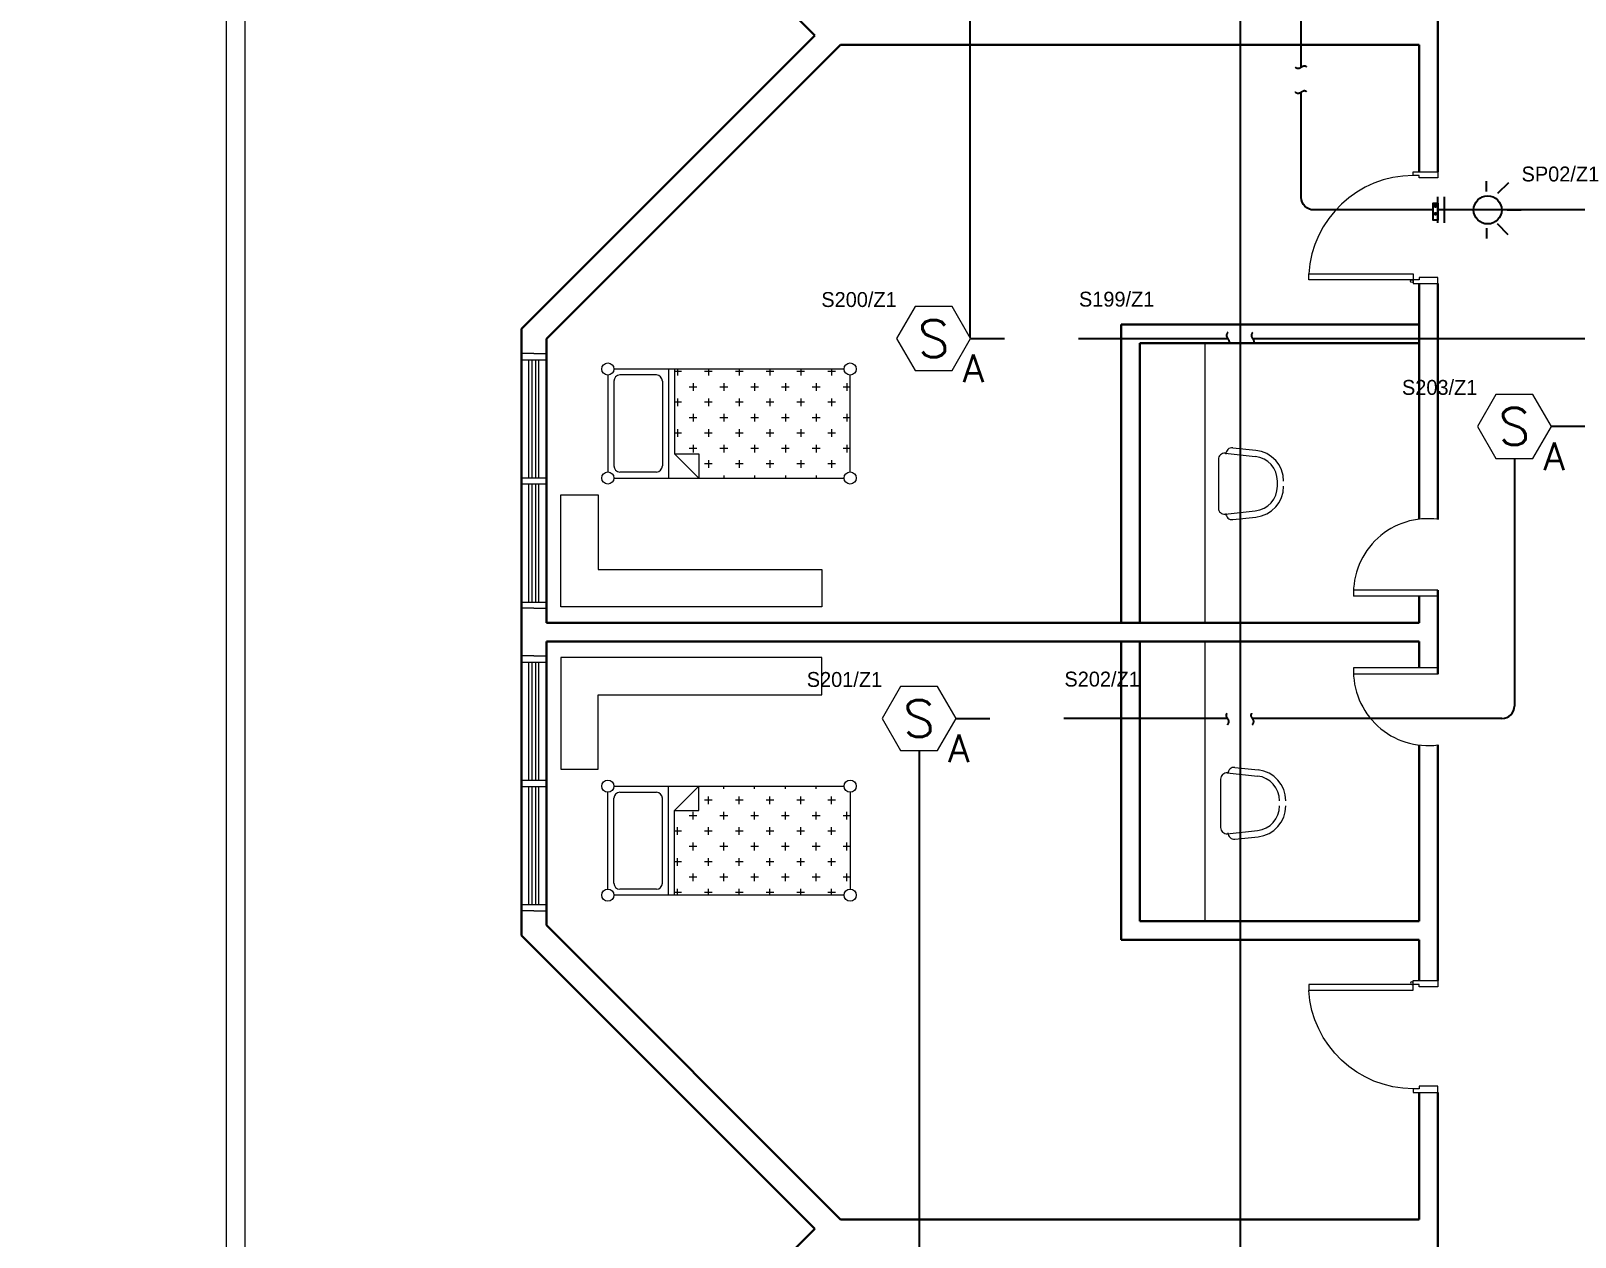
# Model space of a CAD drawing. Extents: x -59 to 582, y -1177 to 100.
# Drawn here: x 185.36 to 197.79, y -666.72 to -657.02 of the extents above; entities that cross this region are included whole.
import ezdxf
from ezdxf.enums import TextEntityAlignment as Align

# ---------------------------------------------------------------- set-up
doc = ezdxf.new("R2010")
doc.units = 0
doc.header["$LTSCALE"] = 0.15
doc.linetypes.add('HIDDEN', pattern=[0.375, 0.25, -0.125])
doc.layers.get('0').update_dxf_attribs({"color": 252})
for name, color, linetype in [('0 ARCH', 252, 'Continuous'), ('0 fire alarm', 252, 'Continuous'), ('0 sockets', 252, 'Continuous'), ('AUTOINCR', 7, 'Continuous'), ('FIRE_LOOP', 7, 'Continuous'), ('WIRING', 4, 'Continuous')]:
    doc.layers.add(name, color=color, linetype=linetype)
for name, color, linetype, lineweight in [('anal', 252, 'Continuous', 20), ('DOOR', 252, 'Continuous', 20), ('FUR', 252, 'Continuous', 9), ('sofa', 252, 'Continuous', 9), ('T-FIRE-B', 4, 'Continuous', 0), ('T-TEXT', 2, 'Continuous', 0), ('wall', 252, 'Continuous', 30)]:
    doc.layers.add(name, color=color, linetype=linetype, lineweight=lineweight)
doc.styles.add('ROMAND', font='ROMAND.SHX')
doc.styles.add('ROMANS', font='ROMANS.shx', dxfattribs={"width": 0.8})

# ---------------------------------------------------------------- blocks, each defined once
blk = doc.blocks.new('WQ')
h = blk.add_hatch(color=6)
h.dxf.hatch_style = 1
h.paths.add_polyline_path([(-126.091, 5), (-126.091, -169.521), (126.091, -169.521), (126.091, 5)])
h.paths.add_polyline_path([(121.091, 0), (121.091, -164.521), (-121.091, -164.521), (-121.091, 0)], flags=16)
at = {"layer": '0 sockets', "color": 3, "style": 'ROMAND'}
blk.add_attdef('ACCESS_CONTROL', (-48.663, 7.622), '', height=7.973, dxfattribs=at)
blk = doc.blocks.new('D90')
at = {"layer": 'DOOR'}
for points in [[(0.03, 0.2), (0.03, 1.04), (0.078, 1.04), (0.078, 0.2)], [(0.03, 0.2), (0, 0.2), (0, 0), (0.05, 0), (0.05, 0.15), (0.03, 0.15)], [(0.87, 0.2), (0.9, 0.2), (0.9, 0), (0.85, 0), (0.85, 0.15), (0.87, 0.15)]]:
    blk.add_lwpolyline(points, close=True, dxfattribs=at)
blk.add_circle((0.02, 0.21), 0.01, dxfattribs=at)
blk.add_arc((0.025, 0.197), 0.845, 0.2218, 86.3889, dxfattribs=at)
blk = doc.blocks.new('ARCH')
at = {"layer": 'anal'}
for p, q in [((5.325, 326.925), (5.325, 377.4)), ((5.475, 327.075), (5.475, 368.325)), ((7.8, 355.642), (7.7, 355.642)), ((7.7, 355.592), (7.9, 355.592)), ((7.76, 354.642), (7.76, 355.592)), ((7.785, 354.642), (7.785, 355.592)), ((7.8, 355.642), (7.9, 355.642)), ((7.8, 355.592), (7.9, 355.592)), ((7.815, 354.642), (7.815, 355.592)), ((7.84, 354.642), (7.84, 355.592)), ((7.7, 354.642), (7.9, 354.642)), ((7.7, 354.592), (7.9, 354.592)), ((7.76, 353.642), (7.76, 354.592)), ((7.785, 353.642), (7.785, 354.592)), ((7.815, 353.642), (7.815, 354.592)), ((7.84, 353.642), (7.84, 354.592)), ((7.9, 354.642), (7.9, 354.592)), ((7.7, 353.642), (7.9, 353.642)), ((7.8, 353.592), (7.7, 353.592)), ((7.8, 353.642), (7.9, 353.642)), ((7.8, 353.592), (7.9, 353.592)), ((7.8, 353.208), (7.7, 353.208)), ((7.8, 353.208), (7.9, 353.208)), ((7.7, 353.158), (7.9, 353.158)), ((7.76, 352.208), (7.76, 353.158)), ((7.785, 352.208), (7.785, 353.158)), ((7.8, 353.158), (7.9, 353.158)), ((7.815, 352.208), (7.815, 353.158)), ((7.84, 352.208), (7.84, 353.158)), ((7.7, 352.208), (7.9, 352.208)), ((7.9, 352.208), (7.9, 352.158)), ((7.7, 352.158), (7.9, 352.158)), ((7.76, 351.208), (7.76, 352.158)), ((7.785, 351.208), (7.785, 352.158)), ((7.815, 351.208), (7.815, 352.158)), ((7.84, 351.208), (7.84, 352.158)), ((7.7, 351.208), (7.9, 351.208)), ((7.8, 351.208), (7.9, 351.208)), ((7.8, 351.158), (7.7, 351.158)), ((7.8, 351.158), (7.9, 351.158))]:
    blk.add_line(p, q, dxfattribs=at)
at = {"layer": 'FUR'}
for p, q in [((13.2, 355.725), (13.2, 353.475)), ((13.362, 354.839), (13.604, 354.813)), ((13.423, 354.883), (13.61, 354.863)), ((13.308, 354.789), (13.308, 354.398)), ((13.783, 354.574), (13.783, 354.614)), ((8.016, 354.504), (8.316, 354.504)), ((8.016, 353.604), (8.016, 354.504)), ((8.316, 354.504), (8.316, 353.904)), ((13.362, 354.349), (13.604, 354.375)), ((13.423, 354.305), (13.61, 354.325)), ((8.316, 353.904), (10.116, 353.904)), ((10.116, 353.904), (10.116, 353.604)), ((10.116, 353.604), (8.016, 353.604)), ((13.2, 353.325), (13.2, 351.075)), ((8.016, 353.196), (8.016, 352.296)), ((10.116, 353.196), (8.016, 353.196)), ((10.116, 352.896), (10.116, 353.196)), ((8.316, 352.296), (8.316, 352.896)), ((8.316, 352.896), (10.116, 352.896)), ((8.016, 352.296), (8.316, 352.296)), ((13.326, 352.218), (13.326, 351.827)), ((13.38, 352.268), (13.622, 352.242)), ((13.441, 352.312), (13.628, 352.292)), ((13.38, 351.778), (13.622, 351.804)), ((13.441, 351.734), (13.628, 351.754))]:
    blk.add_line(p, q, dxfattribs=at)
for centre, radius, start, end in [((13.358, 354.789), 0.05, 85.0303, 180), ((13.418, 354.833), 0.05, 83.857, 180), ((13.583, 354.614), 0.2, 0, 83.857), ((13.583, 354.614), 0.25, 0, 83.857), ((13.583, 354.574), 0.2, 276.143, 0), ((13.583, 354.574), 0.25, 276.143, 0), ((13.358, 354.398), 0.05, 180, 274.9697), ((13.418, 354.355), 0.05, 180, 276.143), ((13.376, 352.218), 0.05, 85.0303, 180), ((13.435, 352.262), 0.05, 83.857, 180), ((13.601, 352.043), 0.2, 0, 83.857), ((13.601, 352.043), 0.25, 0, 83.857), ((13.601, 352.002), 0.2, 276.143, 0), ((13.601, 352.002), 0.25, 276.143, 0), ((13.376, 351.827), 0.05, 180, 274.9697), ((13.435, 351.784), 0.05, 180, 276.143)]:
    blk.add_arc(centre, radius, start, end, dxfattribs=at)
at = {"layer": 'sofa'}
for p, q in [((8.395, 355.469), (8.395, 354.689)), ((10.296, 355.517), (8.444, 355.517)), ((8.785, 355.469), (8.492, 355.469)), ((8.882, 355.517), (8.882, 354.64)), ((8.931, 355.517), (8.931, 354.835)), ((8.987, 355.496), (8.931, 355.496)), ((8.956, 355.517), (8.956, 355.465)), ((9.235, 355.496), (9.173, 355.496)), ((9.204, 355.517), (9.204, 355.465)), ((9.483, 355.496), (9.421, 355.496)), ((9.452, 355.517), (9.452, 355.465)), ((9.73, 355.496), (9.668, 355.496)), ((9.699, 355.517), (9.699, 355.465)), ((9.978, 355.496), (9.916, 355.496)), ((9.947, 355.517), (9.947, 355.465)), ((10.226, 355.496), (10.164, 355.496)), ((10.195, 355.517), (10.195, 355.465)), ((10.345, 354.689), (10.345, 355.469)), ((8.444, 355.42), (8.444, 354.737)), ((8.834, 355.42), (8.834, 354.737)), ((9.111, 355.372), (9.049, 355.372)), ((9.08, 355.403), (9.08, 355.341)), ((9.359, 355.372), (9.297, 355.372)), ((9.328, 355.403), (9.328, 355.341)), ((9.606, 355.372), (9.545, 355.372)), ((9.576, 355.403), (9.576, 355.341)), ((9.854, 355.372), (9.792, 355.372)), ((9.823, 355.403), (9.823, 355.341)), ((10.102, 355.372), (10.04, 355.372)), ((10.071, 355.403), (10.071, 355.341)), ((10.345, 355.372), (10.288, 355.372)), ((10.318, 355.403), (10.318, 355.341)), ((8.987, 355.249), (8.931, 355.249)), ((8.956, 355.28), (8.956, 355.218)), ((9.235, 355.249), (9.173, 355.249)), ((9.204, 355.28), (9.204, 355.218)), ((9.483, 355.249), (9.421, 355.249)), ((9.452, 355.28), (9.452, 355.218)), ((9.73, 355.249), (9.668, 355.249)), ((9.699, 355.28), (9.699, 355.218)), ((9.978, 355.249), (9.916, 355.249)), ((9.947, 355.28), (9.947, 355.218)), ((10.226, 355.249), (10.164, 355.249)), ((10.195, 355.28), (10.195, 355.218)), ((9.111, 355.125), (9.049, 355.125)), ((9.08, 355.156), (9.08, 355.094)), ((9.359, 355.125), (9.297, 355.125)), ((9.328, 355.156), (9.328, 355.094)), ((9.606, 355.125), (9.545, 355.125)), ((9.576, 355.156), (9.576, 355.094)), ((9.854, 355.125), (9.792, 355.125)), ((9.823, 355.156), (9.823, 355.094)), ((10.102, 355.125), (10.04, 355.125)), ((10.071, 355.156), (10.071, 355.094)), ((10.345, 355.125), (10.288, 355.125)), ((10.318, 355.156), (10.318, 355.094)), ((8.987, 355.001), (8.931, 355.001)), ((8.956, 355.032), (8.956, 354.97)), ((9.235, 355.001), (9.173, 355.001)), ((9.204, 355.032), (9.204, 354.97)), ((9.483, 355.001), (9.421, 355.001)), ((9.452, 355.032), (9.452, 354.97)), ((9.73, 355.001), (9.668, 355.001)), ((9.699, 355.032), (9.699, 354.97)), ((9.978, 355.001), (9.916, 355.001)), ((9.947, 355.032), (9.947, 354.97)), ((10.226, 355.001), (10.164, 355.001)), ((10.195, 355.032), (10.195, 354.97)), ((8.931, 354.835), (9.126, 354.835)), ((9.126, 354.64), (8.931, 354.835)), ((9.111, 354.877), (9.049, 354.877)), ((9.08, 354.908), (9.08, 354.846)), ((9.126, 354.835), (9.126, 354.64)), ((9.359, 354.877), (9.297, 354.877)), ((9.328, 354.908), (9.328, 354.846)), ((9.606, 354.877), (9.545, 354.877)), ((9.576, 354.908), (9.576, 354.846)), ((9.854, 354.877), (9.792, 354.877)), ((9.823, 354.908), (9.823, 354.846)), ((10.102, 354.877), (10.04, 354.877)), ((10.071, 354.908), (10.071, 354.846)), ((10.345, 354.877), (10.288, 354.877)), ((10.318, 354.908), (10.318, 354.846)), ((8.492, 354.689), (8.785, 354.689)), ((9.235, 354.753), (9.173, 354.753)), ((9.204, 354.784), (9.204, 354.722)), ((9.483, 354.753), (9.421, 354.753)), ((9.452, 354.784), (9.452, 354.722)), ((9.73, 354.753), (9.668, 354.753)), ((9.699, 354.784), (9.699, 354.722)), ((9.978, 354.753), (9.916, 354.753)), ((9.947, 354.784), (9.947, 354.722)), ((10.226, 354.753), (10.164, 354.753)), ((10.195, 354.784), (10.195, 354.722)), ((8.444, 354.64), (10.296, 354.64)), ((9.328, 354.66), (9.328, 354.64)), ((9.576, 354.66), (9.576, 354.64)), ((9.823, 354.66), (9.823, 354.64)), ((10.071, 354.66), (10.071, 354.64)), ((15.075, 353.738), (14.396, 353.738)), ((15.075, 353.688), (14.396, 353.688)), ((15.075, 353.112), (14.396, 353.112)), ((15.075, 353.062), (14.396, 353.062)), ((8.395, 351.331), (8.395, 352.111)), ((8.444, 352.16), (10.296, 352.16)), ((8.492, 352.111), (8.785, 352.111)), ((8.882, 351.283), (8.882, 352.16)), ((9.126, 352.16), (8.931, 351.965)), ((9.126, 351.965), (9.126, 352.16)), ((9.204, 352.016), (9.204, 352.078)), ((9.328, 352.14), (9.328, 352.16)), ((9.452, 352.016), (9.452, 352.078)), ((9.576, 352.14), (9.576, 352.16)), ((9.699, 352.016), (9.699, 352.078)), ((9.823, 352.14), (9.823, 352.16)), ((9.947, 352.016), (9.947, 352.078)), ((10.071, 352.14), (10.071, 352.16)), ((10.195, 352.016), (10.195, 352.078)), ((10.345, 352.111), (10.345, 351.331)), ((8.444, 351.38), (8.444, 352.063)), ((8.834, 351.38), (8.834, 352.063)), ((8.931, 351.965), (9.126, 351.965)), ((8.931, 351.283), (8.931, 351.965)), ((9.08, 351.892), (9.08, 351.954)), ((9.235, 352.047), (9.173, 352.047)), ((9.328, 351.892), (9.328, 351.954)), ((9.483, 352.047), (9.421, 352.047)), ((9.576, 351.892), (9.576, 351.954)), ((9.73, 352.047), (9.668, 352.047)), ((9.823, 351.892), (9.823, 351.954)), ((9.978, 352.047), (9.916, 352.047)), ((10.071, 351.892), (10.071, 351.954)), ((10.226, 352.047), (10.164, 352.047)), ((10.318, 351.892), (10.318, 351.954)), ((8.956, 351.768), (8.956, 351.83)), ((9.111, 351.923), (9.049, 351.923)), ((9.204, 351.768), (9.204, 351.83)), ((9.359, 351.923), (9.297, 351.923)), ((9.452, 351.768), (9.452, 351.83)), ((9.606, 351.923), (9.545, 351.923)), ((9.699, 351.768), (9.699, 351.83)), ((9.854, 351.923), (9.792, 351.923)), ((9.947, 351.768), (9.947, 351.83)), ((10.102, 351.923), (10.04, 351.923)), ((10.195, 351.768), (10.195, 351.83)), ((10.345, 351.923), (10.288, 351.923)), ((8.987, 351.799), (8.931, 351.799)), ((9.08, 351.644), (9.08, 351.706)), ((9.235, 351.799), (9.173, 351.799)), ((9.328, 351.644), (9.328, 351.706)), ((9.483, 351.799), (9.421, 351.799)), ((9.576, 351.644), (9.576, 351.706)), ((9.73, 351.799), (9.668, 351.799)), ((9.823, 351.644), (9.823, 351.706)), ((9.978, 351.799), (9.916, 351.799)), ((10.071, 351.644), (10.071, 351.706)), ((10.226, 351.799), (10.164, 351.799)), ((10.318, 351.644), (10.318, 351.706)), ((8.956, 351.52), (8.956, 351.582)), ((9.111, 351.675), (9.049, 351.675)), ((9.204, 351.52), (9.204, 351.582)), ((9.359, 351.675), (9.297, 351.675)), ((9.452, 351.52), (9.452, 351.582)), ((9.606, 351.675), (9.545, 351.675)), ((9.699, 351.52), (9.699, 351.582)), ((9.854, 351.675), (9.792, 351.675)), ((9.947, 351.52), (9.947, 351.582)), ((10.102, 351.675), (10.04, 351.675)), ((10.195, 351.52), (10.195, 351.582)), ((10.345, 351.675), (10.288, 351.675)), ((8.987, 351.551), (8.931, 351.551)), ((9.08, 351.397), (9.08, 351.459)), ((9.235, 351.551), (9.173, 351.551)), ((9.328, 351.397), (9.328, 351.459)), ((9.483, 351.551), (9.421, 351.551)), ((9.576, 351.397), (9.576, 351.459)), ((9.73, 351.551), (9.668, 351.551)), ((9.823, 351.397), (9.823, 351.459)), ((9.978, 351.551), (9.916, 351.551)), ((10.071, 351.397), (10.071, 351.459)), ((10.226, 351.551), (10.164, 351.551)), ((10.318, 351.397), (10.318, 351.459)), ((8.785, 351.331), (8.492, 351.331)), ((8.956, 351.283), (8.956, 351.335)), ((9.111, 351.428), (9.049, 351.428)), ((9.204, 351.283), (9.204, 351.335)), ((9.359, 351.428), (9.297, 351.428)), ((9.452, 351.283), (9.452, 351.335)), ((9.606, 351.428), (9.545, 351.428)), ((9.699, 351.283), (9.699, 351.335)), ((9.854, 351.428), (9.792, 351.428)), ((9.947, 351.283), (9.947, 351.335)), ((10.102, 351.428), (10.04, 351.428)), ((10.195, 351.283), (10.195, 351.335)), ((10.345, 351.428), (10.288, 351.428)), ((10.296, 351.283), (8.444, 351.283)), ((8.987, 351.304), (8.931, 351.304)), ((9.235, 351.304), (9.173, 351.304)), ((9.483, 351.304), (9.421, 351.304)), ((9.73, 351.304), (9.668, 351.304)), ((9.978, 351.304), (9.916, 351.304)), ((10.226, 351.304), (10.164, 351.304))]:
    blk.add_line(p, q, dxfattribs=at)
for centre, radius in [((8.395, 355.517), 0.0488), ((10.345, 355.517), 0.0488), ((8.395, 354.64), 0.0487), ((10.345, 354.64), 0.0488), ((8.395, 352.16), 0.0487), ((10.345, 352.16), 0.0488), ((8.395, 351.283), 0.0488), ((10.345, 351.283), 0.0488)]:
    blk.add_circle(centre, radius, dxfattribs=at)
for centre, radius, start, end in [((8.492, 355.42), 0.0488, 90, 180), ((8.785, 355.42), 0.0488, 0, 90), ((8.492, 354.737), 0.0488, 180, 270), ((8.785, 354.737), 0.0488, 270, 0), ((14.995, 353.713), 0.6, 82.3461, 182.388), ((14.995, 353.087), 0.6, 177.612, 277.6539), ((8.492, 352.063), 0.0488, 90, 180), ((8.785, 352.063), 0.0488, 0, 90), ((8.492, 351.38), 0.0488, 180, 270), ((8.785, 351.38), 0.0488, 270, 0)]:
    blk.add_arc(centre, radius, start, end, dxfattribs=at)
at = {"layer": 'wall'}
for p, q in [((15.075, 360.675), (15.075, 357.104)), ((10.059, 358.2), (7.7, 360.559)), ((7.7, 355.841), (10.059, 358.2)), ((7.9, 355.759), (10.266, 358.125)), ((10.266, 358.125), (14.925, 358.125)), ((14.925, 358.125), (14.925, 357.104)), ((14.925, 356.204), (14.925, 354.309)), ((15.075, 356.204), (15.075, 354.307)), ((7.7, 350.959), (7.7, 355.841)), ((14.925, 355.875), (12.525, 355.875)), ((12.525, 355.875), (12.525, 353.475)), ((7.9, 353.475), (7.9, 355.759)), ((14.925, 355.725), (12.675, 355.725)), ((12.675, 355.725), (12.675, 353.475)), ((14.925, 353.688), (14.925, 353.475)), ((15.075, 353.738), (15.075, 353.062)), ((14.925, 353.475), (7.9, 353.475)), ((7.9, 351.041), (7.9, 353.325)), ((14.925, 353.325), (7.9, 353.325)), ((12.525, 353.325), (12.525, 350.925)), ((12.675, 353.325), (12.675, 351.075)), ((14.925, 353.325), (14.925, 353.112)), ((14.925, 352.491), (14.925, 351.075)), ((15.075, 352.493), (15.075, 350.596)), ((10.059, 348.6), (7.7, 350.959)), ((10.266, 348.675), (7.9, 351.041)), ((12.675, 351.075), (14.925, 351.075)), ((12.525, 350.925), (14.925, 350.925)), ((14.925, 350.925), (14.925, 350.596)), ((14.925, 349.696), (14.925, 348.675)), ((15.075, 349.696), (15.075, 343.976)), ((7.7, 346.241), (10.059, 348.6)), ((10.266, 348.675), (14.925, 348.675))]:
    blk.add_line(p, q, dxfattribs=at)
at = {"layer": 'DOOR', "rotation": 90}
blk.add_blockref('D90', (15.075, 356.204), dxfattribs=at)
at = {"layer": 'DOOR', "xscale": -1, "rotation": 90}
blk.add_blockref('D90', (15.075, 350.596), dxfattribs=at)
blk = doc.blocks.new('dressable smoke detectore above false ceiling')
blk.add_lwpolyline([(200, 0), (100, 173.2), (-100, 173.2), (-200, 0), (-100, -173.2), (100, -173.2)], close=True)
at = {"layer": 'T-TEXT', "style": 'ROMANS'}
blk.add_attdef('S', text='', height=200, dxfattribs=at).set_placement((0, 0, 0), align=Align.MIDDLE)
blk.add_attdef('A', text='', height=150, dxfattribs=at).set_placement((214.9, -161.3), align=Align.MIDDLE_CENTER)
blk = doc.blocks.new('*U214')
at = {"linetype": 'ByBlock'}
h = blk.add_hatch(dxfattribs=at)
h.set_pattern_fill('ANGLE', color=2)
h.set_pattern_definition([(0, (0, 0), (0, 6.985), [5.08, -1.905]), (90, (0, 0), (-6.985, 4e-16), [5.08, -1.905])])
h.paths.add_polyline_path([(27, -14, 1), (15, -14, 1)])
at = {"color": 1}
for p, q in [((-0.8, 373.8), (-0.8, 450)), ((-89.7, 324.6), (-147.6, 382.6)), ((134.9, 380.2), (74.6, 321.5)), ((-99, 262.2), (-154.6, 262.2)), ((99, 262.2), (154.6, 262.2)), ((0, 192.9), (0, 34.9)), ((70.7, 34.9), (-70.7, 34.9)), ((70.7, 0), (-70.7, 0))]:
    blk.add_line(p, q, dxfattribs=at)
at = {"color": 6, "linetype": 'ByBlock'}
blk.add_lwpolyline([(-37.4, 0), (54.5, 0), (54.5, -26), (-37.4, -26)], close=True, dxfattribs=at)
at = {"color": 1}
blk.add_circle((0, 268.8), 75.9, dxfattribs=at)
at = {"color": 6, "linetype": 'ByBlock'}
for centre in [(-21, -14), (21, -14)]:
    blk.add_circle(centre, 6, dxfattribs=at)
blk = doc.blocks.new('endtick', base_point=(-3267.27, -69559.4))
at = {"layer": 'WIRING', "color": 2, "linetype": 'HIDDEN'}
blk.add_spline([(-3267.27, -69509.4), (-3276.985, -69534.4), (-3267.27, -69559.4), (-3256.425, -69584.4), (-3267.27, -69609.4)], degree=3, dxfattribs=at)

msp = doc.modelspace()

# ---------------------------------------------------------------- linework, layer by layer
at = {"layer": '0 sockets', "color": 4}
for points in [[(195.585, -657.308), (195.585, -650.328)], [(196.685, -658.457), (196.685, -658.457)]]:
    msp.add_lwpolyline(points, dxfattribs=at)
for points in [[(195.093, -653.545), (195.093, -670.368, 0.414214), (195.193, -670.468), (196.603, -670.468)], [(196.646, -658.457), (195.685, -658.457, -0.414214), (195.585, -658.357), (195.585, -657.508)], [(199.085, -659.392), (199.085, -658.557, 0.414214), (198.985, -658.457), (196.685, -658.457)]]:
    msp.add_lwpolyline(points, format="xyb", dxfattribs=at)
at = {"layer": 'FIRE_LOOP', "color": 3}
for p, q in [((192.918, -653.89), (192.918, -659.483)), ((192.924, -659.492), (193.197, -659.492)), ((193.792, -659.492), (194.993, -659.492)), ((195.193, -659.492), (195.714, -659.492)), ((195.714, -659.492), (198.835, -659.492)), ((197.871, -660.199), (197.598, -660.199)), ((197.3, -660.456), (197.3, -662.449)), ((192.807, -662.549), (193.08, -662.549)), ((194.993, -662.549), (193.675, -662.549)), ((196.013, -662.549), (195.193, -662.549)), ((197.2, -662.549), (196.013, -662.549)), ((192.509, -662.806), (192.509, -667.829))]:
    msp.add_line(p, q, dxfattribs=at)
msp.add_arc((197.2, -662.449), 0.1, 270, 0, dxfattribs=at)

# ---------------------------------------------------------------- block references
at = {"layer": '0 ARCH', "color": 3}
msp.add_blockref('ARCH', (181.61, -1015.254), dxfattribs=at)
at = {"layer": '0 fire alarm', "color": 3}
for name, p, xscale, yscale, zscale, rotation in [('endtick', (195.585, -657.308), 0.001, 0.001, 0.001, 89.99999999999999), ('endtick', (195.585, -657.508), 0.001, 0.001, 0.001, 90), ('*U214', (196.685, -658.457), 0.001488, 0.001488, 0.001488, 270), ('endtick', (194.993, -662.549), 0.001, 0.001, 0.001, 180), ('endtick', (195.193, -662.549), 0.001, 0.001, 0.001, 180)]:
    msp.add_blockref(name, p, dxfattribs=dict(at, xscale=xscale, yscale=yscale, zscale=zscale, rotation=rotation))
at = {"layer": '0 fire alarm', "color": 3, "xscale": 0.001, "yscale": 0.001, "zscale": 0.001}
for p in [(194.993, -659.492), (195.193, -659.492)]:
    msp.add_blockref('endtick', p, dxfattribs=at)
at = {"layer": '0 sockets', "color": 3}
msp.add_blockref('WQ', (244.611, -582.756), dxfattribs=at)
at = {"layer": 'T-FIRE-B', "color": 2, "xscale": 0.001487761816891826, "yscale": 0.001487761816891826, "zscale": 0.001487761816891826}
for p in [(192.626, -659.492), (197.3, -660.199), (192.509, -662.549)]:
    msp.add_blockref('dressable smoke detectore above false ceiling', p, dxfattribs=at).add_auto_attribs({'S': 'S', 'A': 'A'})

# ---------------------------------------------------------------- texts
at = {"layer": 'AUTOINCR', "color": 1}
msp.add_text('SP02/Z1', height=0.12, dxfattribs=at).set_placement((197.358, -658.264), align=Align.BOTTOM_LEFT)
at = {"layer": 'AUTOINCR', "color": 2}
for s, p in [('S200/Z1', (192.329, -659.274)), ('S203/Z1', (197.002, -659.981)), ('S201/Z1', (192.212, -662.331))]:
    msp.add_text(s, height=0.12, dxfattribs=at).set_placement(p, align=Align.BOTTOM_RIGHT)
for s, p in [('S199/Z1', (193.796, -659.271)), ('S202/Z1', (193.679, -662.328))]:
    msp.add_text(s, height=0.12, dxfattribs=at).set_placement(p, align=Align.BOTTOM_LEFT)

doc.saveas('drawing.dxf')
